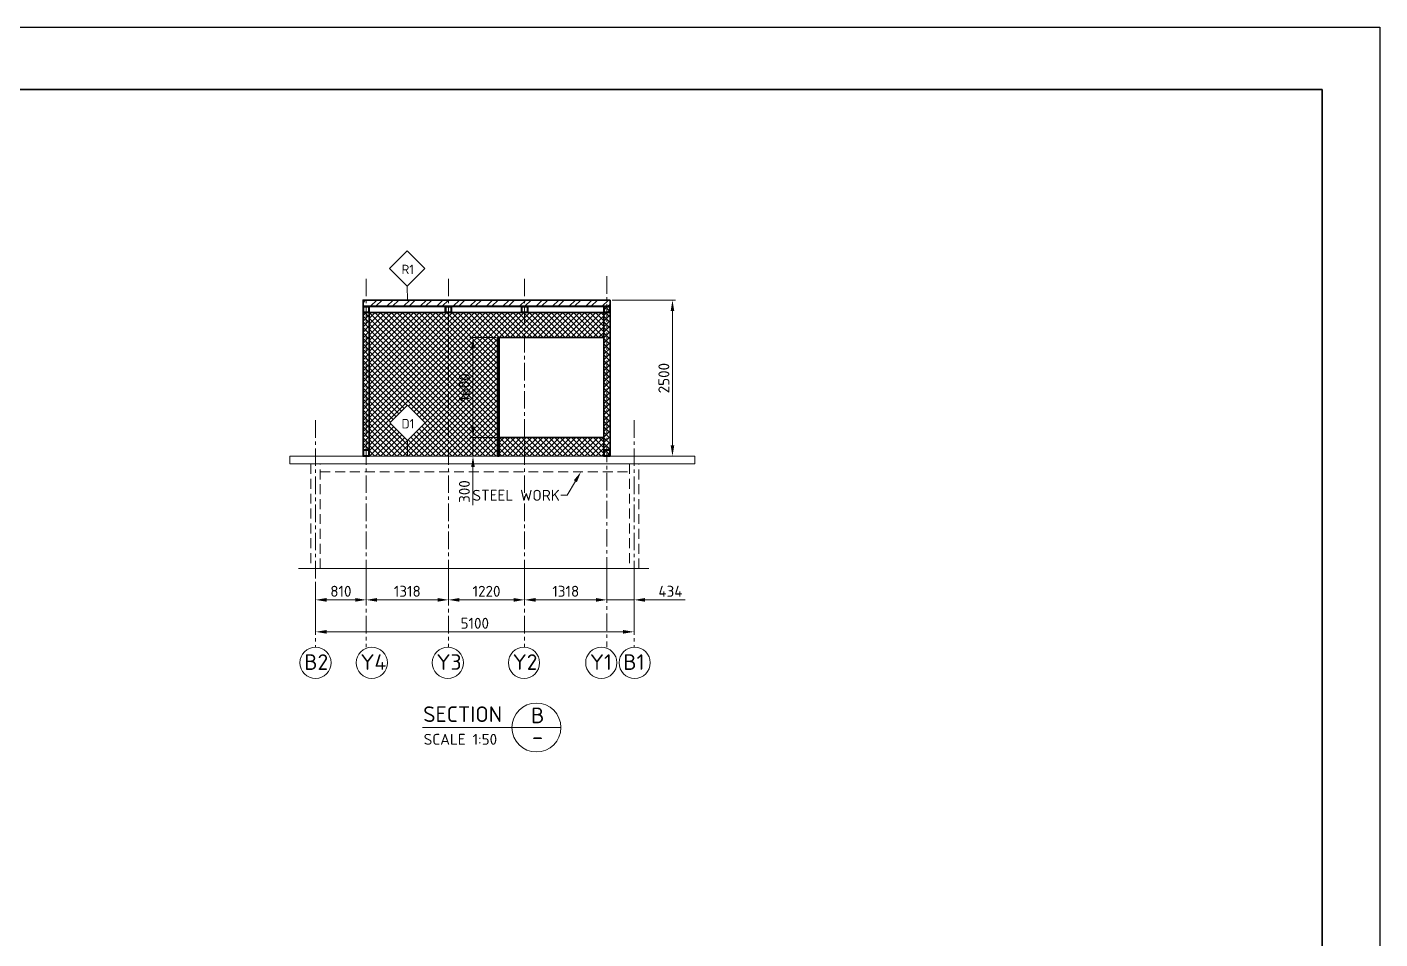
# Model space of a CAD drawing. Header units: millimetres. Extents: x 58252 to 201048, y -169708 to -110308.
# Drawn here: x 99018 to 142352, y -139514 to -110308 of the extents above; entities that cross this region are included whole.
import ezdxf
from ezdxf import colors
from ezdxf.entities.mleader import LeaderData, LeaderLine
from ezdxf.math import Vec2, Vec3

# ---------------------------------------------------------------- set-up
doc = ezdxf.new("R2010")
doc.units = ezdxf.units.MM
doc.header["$MEASUREMENT"] = 0
for name, pattern in [('ACAD_ISO04W100', [30, 24, -3, 0, -3]), ('CENTER', [2, 1.25, -0.25, 0.25, -0.25]), ('DASHED', [19.05, 12.7, -6.35])]:
    doc.linetypes.add(name, pattern=pattern)
doc.layers.add('DIGITAL_SIGNATURE', color=7, linetype='Continuous')
for name, color, linetype, lineweight in [('hemjee', 190, 'Continuous', 9), ('KH AXIS', 8, 'ACAD_ISO04W100', 9), ('KH bagana budeg', 7, 'Continuous', 13), ('KH dash', 7, 'DASHED', 13), ('KH SECTION', 7, 'Continuous', 35)]:
    doc.layers.add(name, color=color, linetype=linetype, lineweight=lineweight)
doc.styles.add('BORDER TEXT STYLE', font='isocpeur.ttf')
doc.styles.add('ISO standart', font='', dxfattribs={"height": 350})
doc.styles.add('OT', font='', dxfattribs={"height": 350})
doc.styles.get("Standard").update_dxf_attribs({"font": ''})
doc.styles.get('ISO standart').set_extended_font_data('ISOCPEUR MON')
doc.styles.get('OT').set_extended_font_data('ISOCPEUR MON')
doc.styles.get('Standard').set_extended_font_data('ISOCPEUR MON')
doc.dimstyles.new('OT 50', dxfattribs={"dimtxt": 350, "dimasz": 350, "dimexe": 100, "dimexo": 100, "dimgap": 100, "dimtad": 1, "dimdec": 0, "dimlfac": 0.5, "dimzin": 9, "dimdsep": 46, "dimtxsty": 'ISO standart', "dimcen": -9, "dimdle": 100, "dimclrd": 256, "dimclre": 256, "dimclrt": 256, "dimadec": 0, "dimazin": 0, "dimtfac": 1, "dimtdec": 0, "dimtmove": 0, "dimatfit": 2, "dimfxl": 1, "dimtolj": 1, "dimtzin": 0, "dimlwd": -1, "dimlwe": -1, "dimarcsym": 1})
pattern_1 = [(45, (7278.16, 217.16), (-88.38835, 88.38835), []), (135, (7278.16, 217.16), (-88.38835, -88.38835), [])]

# ---------------------------------------------------------------- blocks, each defined once
blk = doc.blocks.new('MCSI-BORDER')
at = {"color": 4, "transparency": 33554687}
blk.add_lwpolyline([(-585.62, 508.35), (218.38, 508.35), (218.38, -45.65), (-585.62, -45.65)], close=True, dxfattribs=at)
blk.add_lwpolyline([(-585.62, 508.35), (-585.62, 18.35), (88.35, 18.35), (88.35, 66.92), (218.38, 66.92), (218.38, 508.35), (-585.62, 508.35)], close=True)
at = {"layer": 'Defpoints', "transparency": 33554687}
blk.add_lwpolyline([(-604.12, 528.35), (236.88, 528.35), (236.88, -65.65), (-604.12, -65.65)], close=True, dxfattribs=at)
at = {"transparency": 33554687, "style": 'BORDER TEXT STYLE'}
for tag, p, height in [('CONTRACTOR_D_NUMBER', (118.22, 59.24), 3.5), ('RE-NUM-1', (192.38, 59.24), 3.5), ('WORLEY_D_NUMBER', (118.06, 48.63), 3.5), ('RE-NUM-2', (192.38, 48.57), 3.5), ('TL_DESIGNBY', (30, 10.56), 2.5), ('TL_DRAWNBY', (60.57, 10.56), 2.5), ('TL_LINE01', (92.79, 12.29), 3.5), ('TL_LINE02', (92.79, 6.44), 3.5), ('RV_R01', (-582.92, 2.53), 2.5), ('RV_DATE01', (-574.12, 2.53), 2.5), ('RV_DESC01', (-558.9, 2.53), 2.5), ('RV_DES01', (-460.5, 4.88), 2.5), ('RV_APP01', (-449.67, 4.88), 2.5), ('RV_R07', (-428.07, 2.53), 2.5), ('RV_DATE07', (-419.27, 2.53), 2.5), ('RV_DESC07', (-404.06, 2.53), 2.5), ('RV_DES07', (-305.65, 4.88), 2.5), ('RV_APP13', (-294.82, 4.88), 2.5), ('RF_DWGNO01', (-273.93, 2.53), 2.5), ('RF_DWGTITLE01', (-223.49, 2.92), 2.5), ('RV_CHK01', (-460.5, 0.48), 2.5), ('RV_APP02', (-440.75, -0.3), 2.5), ('RV_CHK07', (-305.65, 0.48), 2.5), ('RV_APP14', (-289.41, -0.3), 2.5), ('TL_PROJECTNO', (0, 0), 2.5), ('TL_CHKDESBY', (30, 0), 2.5), ('TL_CHKDWNBY', (60.57, 0), 2.5), ('TL_LINE03', (92.79, 0.39), 3.5), ('RV_R02', (-582.92, -6.47), 2.5), ('RV_DATE02', (-574.12, -6.51), 2.5), ('RV_DESC02', (-558.9, -6.51), 2.5), ('RV_DES02', (-460.5, -4.26), 2.5), ('RV_APP03', (-449.67, -4.25), 2.5), ('RV_R08', (-428.07, -6.47), 2.5), ('RV_DATE08', (-419.27, -6.51), 2.5), ('RV_DESC08', (-404.06, -6.51), 2.5), ('RV_DES08', (-305.65, -4.26), 2.5), ('RV_APP15', (-294.82, -4.25), 2.5), ('RF_DWGNO02', (-274.04, -6.84), 2.5), ('RF_DWGTITLE02', (-223.51, -6.15), 2.5), ('TL_LINE04', (92.75, -5.16), 3.5), ('RV_CHK02', (-460.5, -8.71), 2.5), ('RV_APP04', (-444.26, -9.43), 2.5), ('RV_CHK08', (-305.65, -8.71), 2.5), ('RV_APP16', (-289.41, -9.43), 2.5), ('TL_CONTNO', (0, -10.66), 2.5), ('TL_LEADENG', (30, -10.66), 2.5), ('TL_LEAPPDATE', (60.57, -10.47), 2.5), ('RV_R03', (-582.92, -15.09), 2.5), ('RV_DATE03', (-574.12, -15.14), 2.5), ('RV_DESC03', (-558.9, -15.13), 2.5), ('RV_DES03', (-460.5, -13.26), 2.5), ('RV_APP05', (-449.67, -12.91), 2.5), ('RV_R09', (-428.07, -15.09), 2.5), ('RV_DATE09', (-419.27, -15.14), 2.5), ('RV_DESC09', (-404.06, -15.13), 2.5), ('RV_DES09', (-305.65, -13.26), 2.5), ('RV_APP17', (-294.82, -12.91), 2.5), ('RF_DWGTITLE03', (-223.49, -15.22), 2.5), ('TL_LINE05', (92.62, -14.67), 3.5), ('RV_CHK03', (-460.5, -17.78), 2.5), ('RV_APP06', (-444.26, -18.09), 2.5), ('RV_CHK09', (-305.65, -17.78), 2.5), ('RV_APP18', (-289.41, -18.09), 2.5), ('RF_DWGNO03', (-274.04, -15.53), 2.5), ('TL_LINE06', (92.62, -20.72), 3.5), ('RV_DES04', (-460.5, -22.25), 2.5), ('RV_APP07', (-449.67, -21.89), 2.5), ('RV_DES10', (-305.65, -22.25), 2.5), ('RV_APP19', (-294.82, -21.89), 2.5), ('TL_DRAWINGSIZE', (0, -21.12), 2.5), ('TL_AREAPROJENG', (30, -21.12), 2.5), ('TL_ENGMANGER', (60.57, -21.32), 2.5), ('RV_R04', (-582.92, -24.6), 2.5), ('RV_DATE04', (-574.12, -24.55), 2.5), ('RV_DESC04', (-558.9, -24.64), 2.5), ('RV_CHK04', (-460.5, -26.66), 2.5), ('RV_APP08', (-444.26, -27.07), 2.5), ('RV_R10', (-428.07, -24.6), 2.5), ('RV_DATE10', (-419.27, -24.55), 2.5), ('RV_DESC10', (-404.06, -24.64), 2.5), ('RV_CHK10', (-305.65, -26.66), 2.5), ('RV_APP20', (-289.41, -27.07), 2.5), ('RF_DWGNO04', (-274.04, -25.02), 2.5), ('RF_DWGTITLE04', (-223.49, -24.35), 2.5), ('TL_LINE07', (92.62, -26.69), 3.5), ('RV_DES05', (-460.5, -31.47), 2.5), ('RV_APP09', (-449.67, -31.06), 2.5), ('RV_DES11', (-305.65, -31.47), 2.5), ('RV_APP21', (-294.82, -31.51), 2.5), ('TL_PLOTSCALE', (0.29, -32.07), 2.5), ('TL_PROJMANGER', (30.29, -32.07), 2.5), ('TL_PMAPPDATE', (60.57, -32.17), 2.5), ('TL_LINE08', (92.55, -32.01), 3.5), ('RV_R05', (-582.92, -33.41), 2.5), ('RV_DATE05', (-574.12, -33.46), 2.5), ('RV_DESC05', (-558.9, -33.56), 2.5), ('RV_CHK05', (-460.5, -35.88), 2.5), ('RV_APP10', (-444.26, -36.23), 2.5), ('RV_R11', (-428.07, -33.41), 2.5), ('RV_DATE11', (-419.27, -33.46), 2.5), ('RV_DESC11', (-404.06, -33.56), 2.5), ('RV_CHK11', (-305.65, -35.88), 2.5), ('RV_APP22', (-289.41, -36.23), 2.5), ('RF_DWGNO05', (-274.04, -33.59), 2.5), ('RF_DWGTITLE05', (-223.49, -33.29), 2.5), ('RV_DES06', (-460.5, -40.32), 2.5), ('RV_APP11', (-449.67, -40.07), 2.5), ('RV_DES12', (-305.65, -40.32), 2.5), ('RV_APP23', (-294.82, -40.07), 2.5), ('RV_R06', (-582.92, -42.23), 2.5), ('RV_DATE06', (-574.12, -42.28), 2.5), ('RV_DESC06', (-559.2, -42.28), 2.5), ('RV_CHK06', (-460.5, -44.77), 2.5), ('RV_APP12', (-444.26, -45.25), 2.5), ('RV_R12', (-428.07, -42.23), 2.5), ('RV_DATE12', (-419.27, -42.28), 2.5), ('RV_DESC12', (-404.35, -42.28), 2.5), ('RV_CHK12', (-305.65, -44.77), 2.5), ('RV_APP24', (-289.41, -45.25), 2.5), ('RF_DWGNO06', (-274.04, -42.39), 2.5), ('RF_DWGTITLE06', (-223.49, -42.52), 2.5), ('TL_CADFILENAME', (-1, -42.67), 2.5), ('TL_CLIENT', (30.29, -42.15), 2.5), ('TL_CIAPPDATE', (60.57, -42.15), 2.5), ('TL_SCALE', (97.32, -42.8), 3.5), ('OT-CLIENT_DWGNO01', (147.41, -43.12), 3.5), ('TL_REV', (211.59, -43.09), 2.5)]:
    blk.add_attdef(tag, p, '', height=height, dxfattribs=at)
at = {"transparency": 33554687, "style": 'BORDER TEXT STYLE', "width": 0.9}
blk.add_attdef('TL_PRODUCEDBY', (0, 10.56), '', height=2.5, dxfattribs=at)
at = {"layer": 'DIGITAL_SIGNATURE'}
for tag, p in [('VENDOR', (89.23, 59.43)), ('JACOBS', (89.24, 48.59))]:
    blk.add_attdef(tag, p, '', height=2, dxfattribs=at)
blk = doc.blocks.new('*D841')
at = {"layer": 'Defpoints', "color": 0, "transparency": 16777216}
for p in [(114142, -123452), (113301, -124052), (114092, -124052)]:
    blk.add_point(p, dxfattribs=at)
at = {"layer": 'hemjee', "transparency": 16777216}
for p, q in [((113301, -123102), (113301, -122752)), ((114042, -123452), (113201, -123452)), ((113301, -123452), (113301, -124052)), ((113992, -124052), (113201, -124052)), ((113301, -124402), (113301, -125617))]:
    blk.add_line(p, q, dxfattribs=at)
for points in [[(113243, -123102), (113360, -123102), (113301, -123452)], [(113243, -124402), (113360, -124402), (113301, -124052)]]:
    blk.add_solid(points, dxfattribs=at)
at = {"layer": 'hemjee', "transparency": 16777216, "insert": (113026, -125185), "char_height": 350, "attachment_point": 5, "rotation": 90, "style": 'ISO standart'}
blk.add_mtext('\\A1;300', dxfattribs=at)
blk = doc.blocks.new('*D842')
at = {"layer": 'Defpoints', "color": 0, "transparency": 16777216}
for p in [(113301, -120252), (114142, -120252), (114372, -123452)]:
    blk.add_point(p, dxfattribs=at)
at = {"layer": 'hemjee', "transparency": 16777216}
for p, q in [((114042, -120252), (113201, -120252)), ((113301, -123102), (113301, -120602)), ((114272, -123452), (113201, -123452))]:
    blk.add_line(p, q, dxfattribs=at)
for points in [[(113243, -120602), (113360, -120602), (113301, -120252)], [(113243, -123102), (113360, -123102), (113301, -123452)]]:
    blk.add_solid(points, dxfattribs=at)
at = {"layer": 'hemjee', "transparency": 16777216, "insert": (113026, -121852), "char_height": 350, "attachment_point": 5, "rotation": 90, "style": 'ISO standart'}
blk.add_mtext('\\A1;1600', dxfattribs=at)
blk = doc.blocks.new('*D843')
at = {"layer": 'Defpoints', "color": 0, "transparency": 16777216}
for p in [(109880, -128047), (108260, -128654), (108260, -128782)]:
    blk.add_point(p, dxfattribs=at)
at = {"layer": 'hemjee', "transparency": 16777216}
for p, q in [((109880, -128147), (109880, -128754)), ((108260, -128682), (108260, -128554)), ((109530, -128654), (108610, -128654))]:
    blk.add_line(p, q, dxfattribs=at)
for points in [[(108610, -128596), (108610, -128713), (108260, -128654)], [(109530, -128596), (109530, -128713), (109880, -128654)]]:
    blk.add_solid(points, dxfattribs=at)
at = {"layer": 'hemjee', "transparency": 16777216, "insert": (109070, -128379), "char_height": 350, "attachment_point": 5, "style": 'ISO standart'}
blk.add_mtext('\\A1;810', dxfattribs=at)
blk = doc.blocks.new('*D844')
at = {"layer": 'Defpoints', "color": 0, "transparency": 16777216}
for p in [(118460, -127691), (117592, -128654), (118460, -128654)]:
    blk.add_point(p, dxfattribs=at)
at = {"layer": 'hemjee', "transparency": 16777216}
for p, q in [((118460, -127791), (118460, -128754)), ((117242, -128654), (116892, -128654)), ((117592, -128654), (118460, -128654)), ((118810, -128654), (120095, -128654))]:
    blk.add_line(p, q, dxfattribs=at)
for points in [[(117242, -128596), (117242, -128713), (117592, -128654)], [(118810, -128596), (118810, -128713), (118460, -128654)]]:
    blk.add_solid(points, dxfattribs=at)
at = {"layer": 'hemjee', "transparency": 16777216, "insert": (119627, -128379), "char_height": 350, "attachment_point": 5, "style": 'ISO standart'}
blk.add_mtext('\\A1;434', dxfattribs=at)
blk = doc.blocks.new('*D839')
at = {"layer": 'Defpoints', "color": 0, "transparency": 16777216}
for p in [(108260, -128047), (118460, -128047), (118460, -129678)]:
    blk.add_point(p, dxfattribs=at)
at = {"layer": 'hemjee', "transparency": 16777216}
for p, q in [((108260, -128147), (108260, -129778)), ((118460, -128147), (118460, -129778)), ((108610, -129678), (118110, -129678))]:
    blk.add_line(p, q, dxfattribs=at)
for points in [[(108610, -129620), (108610, -129736), (108260, -129678)], [(118110, -129620), (118110, -129736), (118460, -129678)]]:
    blk.add_solid(points, dxfattribs=at)
at = {"layer": 'hemjee', "transparency": 16777216, "insert": (113360, -129403), "char_height": 350, "attachment_point": 5, "style": 'ISO standart'}
blk.add_mtext('\\A1;5100', dxfattribs=at)
blk = doc.blocks.new('*D840')
at = {"layer": 'Defpoints', "color": 0, "transparency": 16777216}
for p in [(117660, -119052), (119691, -119052), (117660, -124052)]:
    blk.add_point(p, dxfattribs=at)
at = {"layer": 'hemjee', "transparency": 16777216}
for p, q in [((117760, -119052), (119791, -119052)), ((119691, -123702), (119691, -119402)), ((117760, -124052), (119791, -124052))]:
    blk.add_line(p, q, dxfattribs=at)
for points in [[(119633, -119402), (119749, -119402), (119691, -119052)], [(119633, -123702), (119749, -123702), (119691, -124052)]]:
    blk.add_solid(points, dxfattribs=at)
at = {"layer": 'hemjee', "transparency": 16777216, "insert": (119416, -121552), "char_height": 350, "attachment_point": 5, "rotation": 90, "style": 'ISO standart'}
blk.add_mtext('\\A1;2500', dxfattribs=at)
blk = doc.blocks.new('*D845')
at = {"layer": 'Defpoints', "color": 0, "transparency": 16777216}
for p in [(109880, -127652), (112516, -127652), (112516, -128654)]:
    blk.add_point(p, dxfattribs=at)
at = {"layer": 'hemjee', "transparency": 16777216}
for p, q in [((109880, -127752), (109880, -128754)), ((112516, -127752), (112516, -128754)), ((110230, -128654), (112166, -128654))]:
    blk.add_line(p, q, dxfattribs=at)
for points in [[(110230, -128596), (110230, -128713), (109880, -128654)], [(112166, -128596), (112166, -128713), (112516, -128654)]]:
    blk.add_solid(points, dxfattribs=at)
at = {"layer": 'hemjee', "transparency": 16777216, "insert": (111198, -128379), "char_height": 350, "attachment_point": 5, "style": 'ISO standart'}
blk.add_mtext('\\A1;1318', dxfattribs=at)
blk = doc.blocks.new('*D846')
at = {"layer": 'Defpoints', "color": 0, "transparency": 16777216}
for p in [(112516, -127652), (114956, -127652), (114956, -128654)]:
    blk.add_point(p, dxfattribs=at)
at = {"layer": 'hemjee', "transparency": 16777216}
for p, q in [((112516, -127752), (112516, -128754)), ((114956, -127752), (114956, -128754)), ((112866, -128654), (114606, -128654))]:
    blk.add_line(p, q, dxfattribs=at)
for points in [[(112866, -128596), (112866, -128713), (112516, -128654)], [(114606, -128596), (114606, -128713), (114956, -128654)]]:
    blk.add_solid(points, dxfattribs=at)
at = {"layer": 'hemjee', "transparency": 16777216, "insert": (113736, -128379), "char_height": 350, "attachment_point": 5, "style": 'ISO standart'}
blk.add_mtext('\\A1;1220', dxfattribs=at)
blk = doc.blocks.new('*D847')
at = {"layer": 'Defpoints', "color": 0, "transparency": 16777216}
for p in [(114956, -127652), (117592, -127652), (117592, -128654)]:
    blk.add_point(p, dxfattribs=at)
at = {"layer": 'hemjee', "transparency": 16777216}
for p, q in [((114956, -127752), (114956, -128754)), ((117592, -127752), (117592, -128754)), ((115306, -128654), (117242, -128654))]:
    blk.add_line(p, q, dxfattribs=at)
for points in [[(115306, -128596), (115306, -128713), (114956, -128654)], [(117242, -128596), (117242, -128713), (117592, -128654)]]:
    blk.add_solid(points, dxfattribs=at)
at = {"layer": 'hemjee', "transparency": 16777216, "insert": (116274, -128379), "char_height": 350, "attachment_point": 5, "style": 'ISO standart'}
blk.add_mtext('\\A1;1318', dxfattribs=at)

msp = doc.modelspace()

# ---------------------------------------------------------------- hatches: boundary and pattern name
at = {"layer": 'KH bagana budeg'}
h = msp.add_hatch(dxfattribs=at)
h.set_pattern_fill('ANSI32', color=256, scale=1000)
h.set_pattern_definition([(45, (7278.16, 217.16), (-265.165, 265.165), []), (45, (7454.94, 217.16), (-265.165, 265.165), [])])
h.paths.add_polyline_path([(117691.7, -119052.2), (109779.7, -119052.2), (109779.7, -119252.2), (117691.7, -119252.2)])
h = msp.add_hatch(dxfattribs=at)
h.set_pattern_fill('ANSI37', color=256, scale=1000)
h.set_pattern_definition([(45, (39411.63, 26986.13), (-88.38835, 88.38835), []), (135, (39411.63, 26986.13), (-88.38835, -88.38835), [])])
h.paths.add_polyline_path([(109979.7, -119452.2), (109779.7, -119452.2), (109779.7, -123852.2), (109979.7, -123852.2)])
h = msp.add_hatch(dxfattribs=at)
h.set_pattern_fill('ANSI37', color=256, scale=1000)
h.set_pattern_definition(pattern_1)
h.paths.add_polyline_path([(112515.7, -119452.2), (109979.7, -119452.2), (109979.7, -124052.2), (111202.6, -124052.2), (111202.6, -123553.1), (110636.9, -122987.4), (111202.6, -122421.7), (111768.3, -122987.4), (111202.6, -123553.1), (111202.6, -124052.2), (112515.7, -124052.2)])
h = msp.add_hatch(dxfattribs=at)
h.set_pattern_fill('ANSI37', color=256, scale=1000)
h.set_pattern_definition(pattern_1)
h.paths.add_polyline_path([(114955.7, -119452.2), (112515.7, -119452.2), (112515.7, -124052.2), (114091.7, -124052.2), (114091.7, -120252.2), (114955.7, -120252.2)])
h.paths.add_polyline_path([(113428.7, -122394.7), (113428.7, -121309.7), (112588.7, -121309.7), (112588.7, -122394.7)], flags=24)
h = msp.add_hatch(dxfattribs=at)
h.set_pattern_fill('ANSI37', color=256, scale=1000)
h.set_pattern_definition(pattern_1)
h.paths.add_polyline_path([(117491.7, -119452.2), (114955.7, -119452.2), (114955.7, -120252.2), (117491.7, -120252.2)])
h = msp.add_hatch(dxfattribs=at)
h.set_pattern_fill('ANSI37', color=256, scale=1000)
h.set_pattern_definition([(45, (47123.63, 26986.13), (-88.38835, 88.38835), []), (135, (47123.63, 26986.13), (-88.38835, -88.38835), [])])
h.paths.add_polyline_path([(117691.7, -119252.2), (117491.7, -119252.2), (117491.7, -124052.2), (117691.7, -124052.2)])
h = msp.add_hatch(dxfattribs=at)
h.set_pattern_fill('ANSI37', color=256, scale=1000)
h.set_pattern_definition(pattern_1)
h.paths.add_polyline_path([(114955.7, -123452.2), (114141.7, -123452.2), (114141.7, -124052.2), (114955.7, -124052.2)])
h = msp.add_hatch(dxfattribs=at)
h.set_pattern_fill('ANSI37', color=256, scale=1000)
h.set_pattern_definition(pattern_1)
h.paths.add_polyline_path([(117491.7, -123452.2), (114955.7, -123452.2), (114955.7, -124052.2), (117491.7, -124052.2)])

# ---------------------------------------------------------------- linework, layer by layer
at = {"layer": 'KH AXIS', "linetype": 'CENTER', "ltscale": 450}
for p, q in [((117591.7, -118286.2), (117591.7, -130170.3)), ((109879.7, -118367.3), (109879.7, -130170.3)), ((112515.7, -118367.3), (112515.7, -130170.3)), ((114955.7, -118367.3), (114955.7, -130170.3)), ((108259.7, -122902.2), (108259.7, -130170.3)), ((118459.7, -122902.2), (118459.7, -130170.3))]:
    msp.add_line(p, q, dxfattribs=at)
at = {"layer": 'KH bagana budeg'}
for p, q in [((111197.9, -118610.5), (111202.6, -119052.2)), ((111202.6, -123553.1), (111202.6, -124052.2)), ((120406.3, -124052.2), (107434.3, -124052.2)), ((107434.3, -124052.2), (107434.3, -124302.2)), ((120406.3, -124302.2), (107434.3, -124302.2)), ((120406.3, -124052.2), (120406.3, -124302.2))]:
    msp.add_line(p, q, dxfattribs=at)
at = {"layer": 'KH bagana budeg', "linetype": 'DASHED', "lineweight": 0, "ltscale": 25}
for p, q in [((108109.7, -124302.2), (108109.7, -127652.2)), ((108409.7, -127652.2), (108409.7, -124302.2)), ((118309.7, -124302.2), (118309.7, -127652.2)), ((118609.7, -127652.2), (118609.7, -124302.2)), ((108409.7, -124552.2), (118309.7, -124552.2))]:
    msp.add_line(p, q, dxfattribs=at)
at = {"layer": 'KH bagana budeg', "color": 254, "lineweight": 0, "true_color": 0xdbdbdb}
for p, q in [((117661.7, -124052.2), (117361.7, -124052.2)), ((118929.6, -127652.2), (107715.9, -127652.2))]:
    msp.add_line(p, q, dxfattribs=at)
at = {"layer": 'KH bagana budeg', "color": 254, "linetype": 'DASHED', "lineweight": 0, "ltscale": 25, "true_color": 0xdbdbdb}
for p, q in [((108109.7, -127652.2), (108409.7, -127652.2)), ((118309.7, -127652.2), (118609.7, -127652.2))]:
    msp.add_line(p, q, dxfattribs=at)
at = {"layer": 'KH bagana budeg'}
for points in [[(110632.3, -118044.8), (111197.9, -118610.5), (111763.6, -118044.8), (111197.9, -117479.2)], [(110636.9, -122987.4), (111202.6, -123553.1), (111768.3, -122987.4), (111202.6, -122421.7)], [(114141.7, -123452.2), (117491.7, -123452.2), (117491.7, -124052.2), (114141.7, -124052.2)]]:
    msp.add_lwpolyline(points, close=True, dxfattribs=at)
msp.add_lwpolyline([(111689.6, -132743.3), (116114.4, -132743.3), (116116.5, -132743.3)], dxfattribs=at)
for centre, radius in [((108259.7, -130670.3), 500), ((110060.1, -130670), 500), ((112496.1, -130670), 500), ((114936.1, -130670), 500), ((117411.3, -130670), 500), ((118479.3, -130670), 500), ((115333, -132743.3), 783.5)]:
    msp.add_circle(centre, radius, dxfattribs=at)
at = {"layer": 'KH dash'}
for points in [[(109979.7, -119264.2), (109979.7, -119264.2), (112415.7, -119264.2)], [(109979.7, -119440.2), (109979.7, -119440.2), (112415.7, -119440.2)], [(112615.7, -119264.2), (112615.7, -119264.2), (114855.7, -119264.2)], [(112615.7, -119440.2), (112615.7, -119440.2), (114855.7, -119440.2)], [(115055.7, -119264.2), (115055.7, -119264.2), (117491.7, -119264.2)], [(115055.7, -119440.2), (115055.7, -119440.2), (117491.7, -119440.2)]]:
    msp.add_lwpolyline(points, dxfattribs=at)
at = {"layer": 'KH SECTION'}
for p, q in [((109779.7, -119452.2), (109779.7, -123852.2)), ((109979.7, -119452.2), (109979.7, -123852.2)), ((117491.7, -119252.2), (117491.7, -124052.2)), ((117691.7, -119252.2), (117691.7, -124052.2)), ((114141.7, -120252.2), (117491.7, -120252.2)), ((114141.7, -123452.2), (117491.7, -123452.2))]:
    msp.add_line(p, q, dxfattribs=at)
for points in [[(117691.7, -119052.2), (109779.7, -119052.2), (109779.7, -119252.2), (117691.7, -119252.2)], [(109779.7, -119252.2), (109779.7, -119452.2), (109979.7, -119452.2), (109979.7, -119252.2)], [(109791.7, -119264.2), (109791.7, -119440.2), (109967.7, -119440.2), (109967.7, -119264.2)], [(109979.7, -119252.2), (112415.7, -119252.2), (112415.7, -119452.2), (109979.7, -119452.2)], [(112415.7, -119252.2), (112415.7, -119452.2), (112615.7, -119452.2), (112615.7, -119252.2)], [(112427.7, -119264.2), (112427.7, -119440.2), (112603.7, -119440.2), (112603.7, -119264.2)], [(112615.7, -119252.2), (114855.7, -119252.2), (114855.7, -119452.2), (112615.7, -119452.2)], [(114855.7, -119252.2), (114855.7, -119452.2), (115055.7, -119452.2), (115055.7, -119252.2)], [(114867.7, -119264.2), (114867.7, -119440.2), (115043.7, -119440.2), (115043.7, -119264.2)], [(115055.7, -119252.2), (117491.7, -119252.2), (117491.7, -119452.2), (115055.7, -119452.2)], [(117491.7, -119252.2), (117491.7, -119452.2), (117691.7, -119452.2), (117691.7, -119252.2)], [(117503.7, -119264.2), (117503.7, -119440.2), (117679.7, -119440.2), (117679.7, -119264.2)], [(114141.7, -124052.2), (114091.7, -124052.2), (114091.7, -120252.2), (114141.7, -120252.2)], [(109779.7, -123852.2), (109779.7, -124052.2), (109979.7, -124052.2), (109979.7, -123852.2)], [(109791.7, -123864.2), (109791.7, -124040.2), (109967.7, -124040.2), (109967.7, -123864.2)], [(117491.7, -123852.2), (117491.7, -124052.2), (117691.7, -124052.2), (117691.7, -123852.2)], [(117503.7, -123864.2), (117503.7, -124040.2), (117679.7, -124040.2), (117679.7, -123864.2)]]:
    msp.add_lwpolyline(points, close=True, dxfattribs=at)

# ---------------------------------------------------------------- block references
at = {"xscale": 100, "yscale": 100, "zscale": 100}
msp.add_blockref('MCSI-BORDER', (118664.5, -163143.1), dxfattribs=at)

# ---------------------------------------------------------------- texts
at = {"layer": 'KH SECTION', "style": 'OT'}
for s, p in [('B2', (107896.7, -130896.8)), ('Y4', (109697.1, -130896.4)), ('Y3', (112133.1, -130896.4)), ('Y2', (114573.1, -130896.4)), ('Y1', (117048.2, -130896.4)), ('B1', (118116.2, -130896.4))]:
    msp.add_text(s, height=500, dxfattribs=at).set_placement(p)
at = {"layer": 'KH SECTION', "char_height": 300, "width": 490, "attachment_point": 2, "style": 'OT'}
for s, insert in [('R1', (111211.6, -117920.1)), ('D1', (111216.2, -122862.6))]:
    msp.add_mtext(s, dxfattribs=dict(at, insert=insert))
at = {"layer": 'KH SECTION', "attachment_point": 1, "style": 'OT'}
for s, width, insert, char_height in [('\\pxql;SECTION', 3019.352, (111707.3, -132065.9), 500), ('\\pxql;B', 545.54, (115162.3, -132104.5), 500), ('\\pxql;SCALE 1:50', 3213.493, (111722.4, -132945.4), 350), ('\\pxql;-', 287.982, (115190.9, -132770.4), 525)]:
    msp.add_mtext_dynamic_manual_height_columns(s, width=width, gutter_width=12.5, heights=[0], dxfattribs=dict(at, insert=insert, char_height=char_height))

# ---------------------------------------------------------------- dimensions: what is measured, and where the dimension line sits
at = {"layer": 'hemjee', "color": 3}
for base, p1, p2, picture, middle in [((119691.1, -119052.2), (117659.7, -124052.2), (117659.7, -119052.2), '*D840', (119416.1, -121552.2)), ((113301.2, -124052.2), (114141.7, -123452.2), (114091.7, -124052.2), '*D841', (113026.2, -125184.7))]:
    dim = msp.add_linear_dim(base=base, p1=p1, p2=p2, angle=90, dimstyle='OT 50', dxfattribs=at)
    dim.commit()
    dim.dimension.update_dxf_attribs({"geometry": picture, "text_midpoint": middle})
dim = msp.add_linear_dim(base=(113301.2, -120252.2), p1=(114371.9, -123452.2), p2=(114141.7, -120252.2), angle=90, dimstyle='OT 50', dxfattribs=at)
dim.commit()
dim.dimension.update_dxf_attribs({"geometry": '*D842', "text_midpoint": (113301.2, -121852.2), "dimtype": 160})
at = {"layer": 'hemjee'}
for base, p1, p2, picture, middle in [((112515.7, -128654.2), (109879.7, -127652.2), (112515.7, -127652.2), '*D845', (111197.7, -128379.2)), ((114955.7, -128654.2), (112515.7, -127652.2), (114955.7, -127652.2), '*D846', (113735.7, -128379.2)), ((117591.7, -128654.2), (114955.7, -127652.2), (117591.7, -127652.2), '*D847', (116273.7, -128379.2))]:
    dim = msp.add_linear_dim(base=base, p1=p1, p2=p2, dimstyle='OT 50', dxfattribs=at)
    dim.commit()
    dim.dimension.update_dxf_attribs({"geometry": picture, "text_midpoint": middle})
at = {"layer": 'hemjee', "color": 3}
for base, p1, p2, picture, middle in [((118459.7, -128654.2), (117591.7, -128654.2), (118459.7, -127691.4), '*D844', (119627.2, -128379.2)), ((108259.7, -128654.2), (109879.7, -128047.2), (108259.7, -128782.4), '*D843', (109069.7, -128379.2)), ((118459.7, -129678.1), (108259.7, -128047.2), (118459.7, -128047.2), '*D839', (113359.7, -129403.1))]:
    dim = msp.add_linear_dim(base=base, p1=p1, p2=p2, dimstyle='OT 50', dxfattribs=at)
    dim.commit()
    dim.dimension.update_dxf_attribs({"geometry": picture, "text_midpoint": middle})

# ---------------------------------------------------------------- leaders
at = {"layer": 'KH SECTION'}
ml = msp.add_multileader_mtext('Standard', dxfattribs=at)
ml.set_content('STEEL WORK  ', color=256, style='OT')
ml.set_leader_properties(color=256, linetype='ByLayer', lineweight=9)
ml.build(insert=Vec2(0, 0))
ml.multileader.update_dxf_attribs({"text_left_attachment_type": 2, "text_right_attachment_type": 2, "dogleg_length": 200, "arrow_head_size": 350})
ctx = ml.context
ctx.base_point, ctx.char_height, ctx.arrow_head_size, ctx.landing_gap_size, ctx.plane_origin = Vec3(113253.1, -125304.7), 350, 350, 100, Vec3(124762.9, -128653.1)
ctx.left_attachment, ctx.right_attachment, ctx.text_align_type = 2, 2, 1
notes = []
notes.append((ctx, [(0, (1, 1, 0), (116313.1, -125304.7), (-1, 0), 200, [(0, [(116760.2, -124552.2)], 0, [])])]))
ctx.mtext.insert, ctx.mtext.alignment, ctx.mtext.flow_direction = Vec3(114683.1, -125129.5), 2, 5
for ctx, leaders in notes:
    for number, flags, end, landing, length, lines in leaders:
        leader = LeaderData()
        leader.index, (leader.has_last_leader_line, leader.has_dogleg_vector, leader.attachment_direction) = number, flags
        leader.last_leader_point, leader.dogleg_vector, leader.dogleg_length = Vec3(end), Vec3(landing), length
        for number, points, colour, breaks in lines:
            line = LeaderLine()
            line.index, line.vertices, line.color, line.breaks = number, Vec3.list(points), colors.encode_raw_color(colour), breaks
            leader.lines.append(line)
        ctx.leaders.append(leader)

doc.saveas('drawing.dxf')
